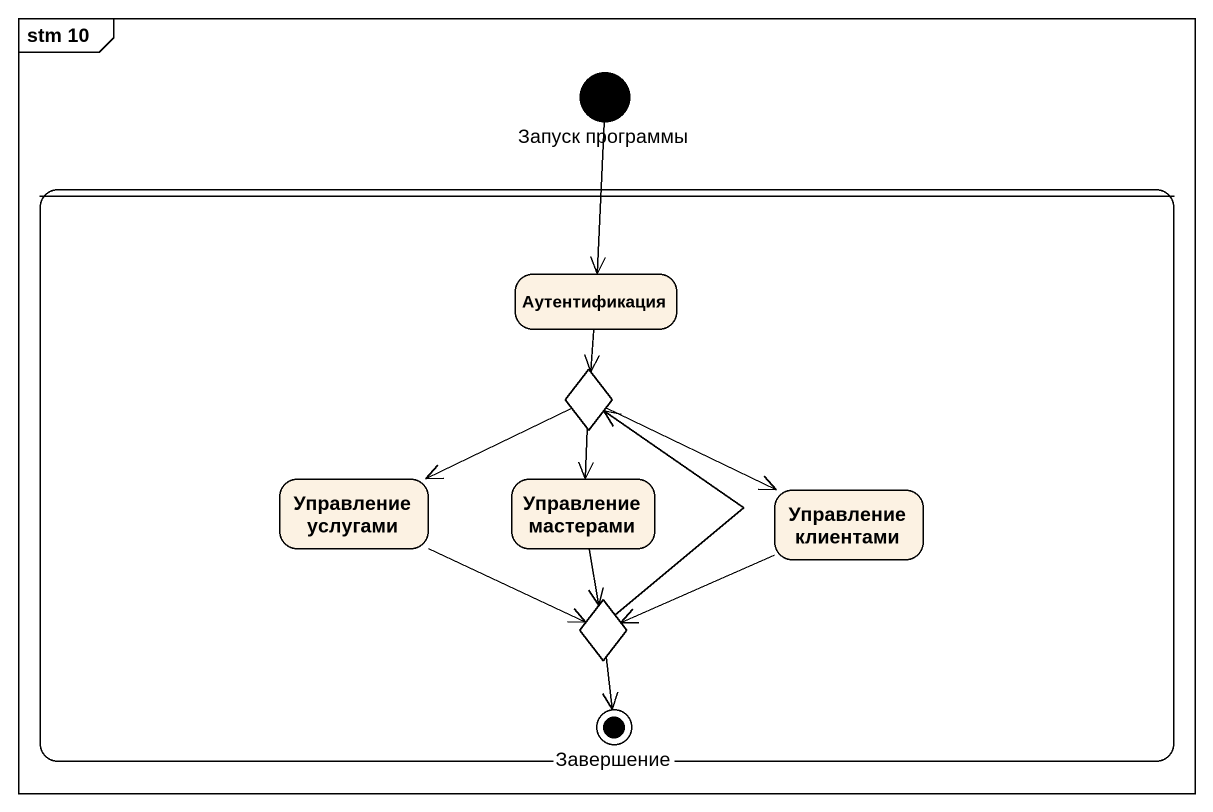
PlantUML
@startuml
mainframe stm 10
hide empty description
state "Запуск программы" as Запуск_программы <<start>>
state " " as state1 {
  state Аутентификация
  state choice1 <<choice>>
  state "Управление услугами" as Управление_услугами
  state "Управление мастерами" as Управление_мастерами
  state "Управление клиентами" as Управление_клиентами
  state choice2 <<choice>>
  state Завершение <<end>>
}
Запуск_программы --> Аутентификация
Аутентификация --> choice1
choice1 -left-> Управление_услугами
choice1 --> Управление_мастерами
choice1 -right-> Управление_клиентами
Управление_услугами -right-> choice2
Управление_мастерами --> choice2
Управление_клиентами -left-> choice2
choice2 -up-> choice1
choice2 --> Завершение
@enduml
